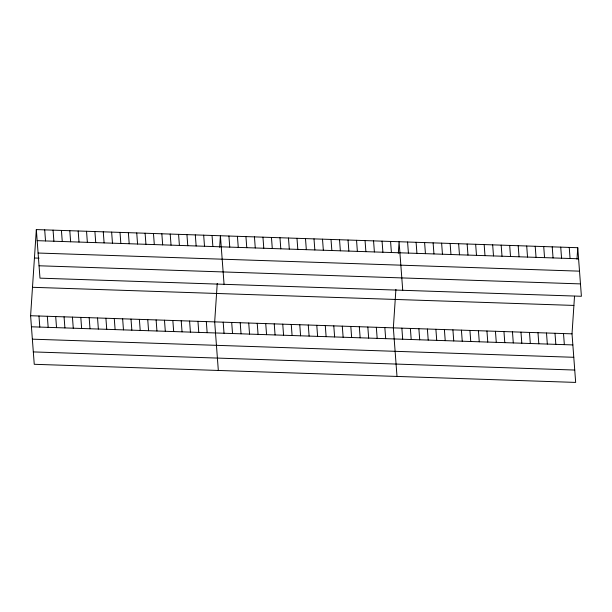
<?xml version="1.0" encoding="UTF-8"?>
<svg xmlns="http://www.w3.org/2000/svg" width="612" height="612" viewBox="0 0 612 612"><rect width="100%" height="100%" fill="white"/><g stroke="black" fill="none" stroke-linecap="round" stroke-linejoin="round"><path stroke-width="0.92" d="M574.515 296.269L572.021 333.846L575.67 382.416L34.249 364.293L30.6 315.723L36.33 229.584L577.751 247.707L581.4 296.277L39.979 278.154L36.33 229.584M217.245 283.394L214.682 321.889L218.331 370.451M219.647 247.294L220.412 235.75L224.061 284.312M395.91 289.377L393.348 327.871L397.004 376.434M398.313 253.276L399.078 241.725L402.734 290.295M576.978 259.258L577.751 247.707M37.164 240.661L578.577 258.784M38.089 253.031L579.51 271.154M34.44 258.012L39.084 258.165M39.053 265.776L580.467 283.899M32.49 287.296L573.911 305.426M30.6 315.723L572.021 333.846M31.434 326.8L572.855 344.923M32.359 339.17L573.781 357.293M33.323 351.915L574.737 370.046M569.236 247.424L570.07 258.493M560.73 247.141L561.564 258.21M563.514 333.563L564.341 344.64M552.223 246.858L553.057 257.927M555 333.28L555.834 344.357M543.716 246.567L544.55 257.644M546.493 332.997L547.327 344.066M535.209 246.284L536.043 257.361M537.986 332.714L538.82 343.783M526.702 246.001L527.536 257.071M529.479 332.423L530.313 343.5M518.196 245.718L519.022 256.788M520.973 332.14L521.807 343.217M509.681 245.427L510.515 256.505M512.466 331.857L513.292 342.927M501.174 245.144L502.008 256.221M503.951 331.574L504.785 342.643M492.668 244.861L493.502 255.931M495.445 331.283L496.278 342.36M484.161 244.578L484.995 255.648M486.938 331L487.772 342.077M475.654 244.287L476.488 255.365M478.431 330.717L479.265 341.787M467.147 244.004L467.973 255.082M469.924 330.434L470.758 341.504M458.633 243.721L459.467 254.799M461.417 330.143L462.251 341.221M450.126 243.438L450.96 254.508M452.911 329.86L453.737 340.938M441.619 243.155L442.453 254.225M444.396 329.577L445.23 340.655M433.112 242.865L433.946 253.942M435.889 329.294L436.723 340.364M424.606 242.582L425.439 253.659M427.383 329.011L428.216 340.081M416.099 242.298L416.925 253.368M418.876 328.721L419.71 339.798M407.584 242.015L408.418 253.085M410.369 328.437L411.203 339.515M401.862 328.154L402.688 339.224M390.571 241.442L391.405 252.519M382.064 241.159L382.898 252.228M384.841 327.581L385.675 338.658M373.557 240.876L374.391 251.945M376.334 327.298L377.168 338.375M365.05 240.585L365.884 251.662M367.827 327.015L368.661 338.084M356.544 240.302L357.37 251.379M359.32 326.732L360.154 337.801M348.029 240.019L348.863 251.096M350.814 326.441L351.64 337.518M339.522 239.736L340.356 250.805M342.299 326.158L343.133 337.235M331.015 239.453L331.849 250.522M333.792 325.875L334.626 336.952M322.509 239.162L323.343 250.239M325.286 325.592L326.12 336.661M314.002 238.879L314.836 249.956M316.779 325.309L317.613 336.378M305.495 238.596L306.321 249.665M308.272 325.018L309.106 336.095M296.981 238.313L297.815 249.382M299.765 324.735L300.591 335.812M288.474 238.022L289.308 249.099M291.258 324.452L292.085 335.521M279.967 237.739L280.801 248.816M282.744 324.169L283.578 335.238M271.46 237.456L272.294 248.526M274.237 323.878L275.071 334.955M262.953 237.173L263.787 248.243M265.73 323.595L266.564 334.672M254.447 236.882L255.273 247.959M257.224 323.312L258.057 334.382M245.932 236.599L246.766 247.676M248.717 323.029L249.551 334.098M237.425 236.316L238.259 247.393M240.21 322.746L241.036 333.815M228.919 236.033L229.752 247.103M231.696 322.455L232.529 333.532M223.189 322.172L224.023 333.249M212.043 235.467L212.877 246.537M203.674 235.184L204.507 246.261M206.313 321.606L207.147 332.683M195.312 234.909L196.138 245.978M197.951 321.331L198.778 332.4M186.943 234.625L187.777 245.703M189.582 321.048L190.416 332.117M178.574 234.35L179.408 245.42M181.213 320.764L182.047 331.842M170.205 234.067L171.039 245.137M172.844 320.489L173.678 331.559M161.843 233.784L162.67 244.861M164.475 320.206L165.309 331.283M153.474 233.509L154.308 244.578M156.114 319.931L156.94 331M145.105 233.226L145.939 244.303M147.744 319.648L148.578 330.717M136.736 232.942L137.57 244.02M139.375 319.365L140.209 330.442M128.367 232.667L129.201 243.737M131.006 319.089L131.84 330.159M120.006 232.384L120.839 243.461M122.645 318.806L123.471 329.883M111.636 232.109L112.47 243.178M114.276 318.523L115.11 329.6M103.267 231.826L104.101 242.895M105.907 318.248L106.74 329.317M94.898 231.543L95.732 242.62M97.538 317.965L98.371 329.042M86.537 231.267L87.363 242.337M89.168 317.689L90.002 328.759M78.168 230.984L79.002 242.061M80.807 317.406L81.633 328.476M69.799 230.709L70.632 241.778M72.438 317.123L73.272 328.2M61.429 230.426L62.263 241.495M64.069 316.848L64.903 327.917M53.06 230.143L53.894 241.22M55.7 316.565L56.534 327.642M44.699 229.867L45.533 240.937M47.338 316.289L48.164 327.359M38.969 316.006L39.803 327.076"/></g></svg>
